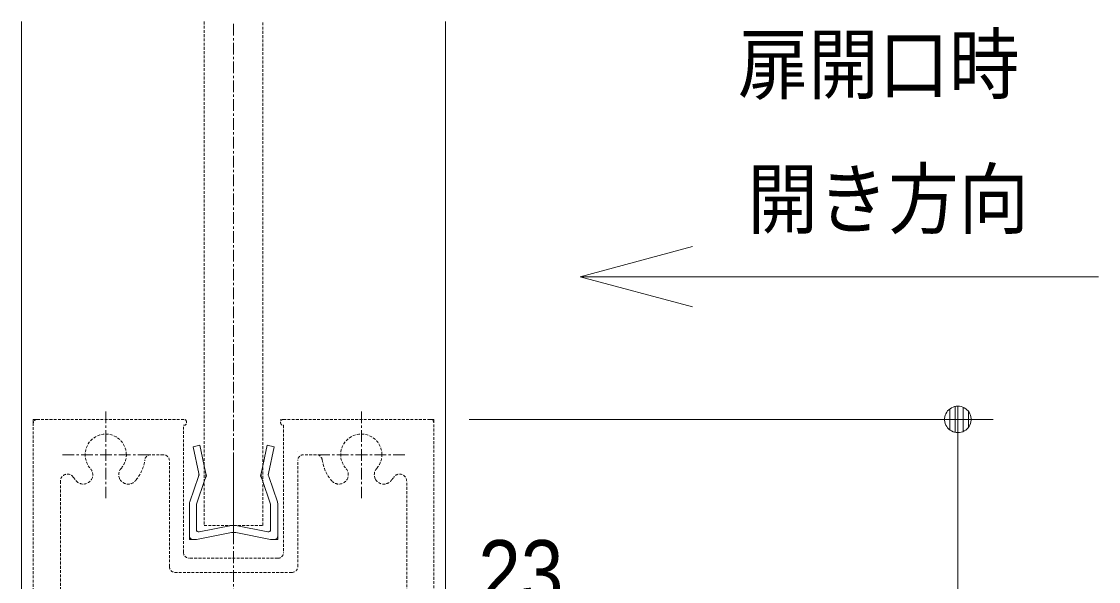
# Model space of a CAD drawing. Units: millimetres, scale not verified. Extents: x -4547 to 4547, y -2284 to 2284.
# Drawn here: x -3697.1 to -3239.9, y -1316.5 to -1078.7 of the extents above; entities that cross this region are included whole.
import ezdxf
from ezdxf.enums import TextEntityAlignment as Align

# ---------------------------------------------------------------- set-up
doc = ezdxf.new("R2010")
doc.units = ezdxf.units.MM
doc.header["$LTSCALE"] = 20
doc.linetypes.add('CHAIN1', pattern=[8, 5, -1, 1, -1])
doc.linetypes.add('DASHED1', pattern=[1.8, 1.2, -0.6])
for name, color, linetype, lineweight in [('0-0_3一般', 7, 'Continuous', 9), ('0-1_2寸法-2', 7, 'Continuous', 9), ('0-2_0', 7, 'Continuous', 9), ('0-3_2寸法-1', 7, 'Continuous', 9), ('0-4_2寸法-3', 7, 'Continuous', 9)]:
    doc.layers.add(name, color=color, linetype=linetype, lineweight=lineweight)
doc.styles.add('ＭＳ ゴシック', font='')
doc.styles.add('ＭＳ Ｐゴシック', font='')
doc.styles.get('ＭＳ ゴシック').set_extended_font_data('MS Gothic')
doc.styles.get('ＭＳ Ｐゴシック').set_extended_font_data('MS PGothic')

# ---------------------------------------------------------------- blocks, each defined once
blk = doc.blocks.new('グループ-102')
at = {"layer": '0-0_3一般'}
for p, q in [((-47130.1, -21573.3), (-47130.1, -29953.3)), ((-43530.1, -29953.3), (-43530.1, -21573.3)), ((-45615.1, -25173.3), (-45673.8, -25185.7)), ((-45673.8, -25185.7), (-45625.8, -25412.8)), ((-45567.1, -25400.3), (-45615.1, -25173.3)), ((-45045.1, -25173.3), (-45093.1, -25400.3)), ((-44986.4, -25185.7), (-45045.1, -25173.3)), ((-45034.4, -25412.8), (-44986.4, -25185.7)), ((-45330.1, -26005.3), (-45330.1, -25253.3)), ((-45623, -25425.9), (-45625.8, -25412.8)), ((-45623, -25425.9), (-45625.8, -25412.8)), ((-45560.1, -25433.3), (-45567.1, -25400.3)), ((-45560.1, -25433.3), (-45567.1, -25400.3)), ((-45100.1, -25433.3), (-45093.1, -25400.3)), ((-45100.1, -25433.3), (-45093.1, -25400.3)), ((-45037.2, -25425.9), (-45034.4, -25412.8)), ((-45037.2, -25425.9), (-45034.4, -25412.8)), ((-45628.8, -25438.1), (-45702.2, -25653.7)), ((-45628.8, -25438.1), (-45702.2, -25653.7)), ((-45645.1, -25673.3), (-45574.5, -25463.7)), ((-45645.1, -25673.3), (-45574.5, -25463.7)), ((-45623, -25425.9), (-45628.8, -25438.1)), ((-45623, -25425.9), (-45628.8, -25438.1)), ((-45560.1, -25433.3), (-45574.5, -25463.7)), ((-45560.1, -25433.3), (-45574.5, -25463.7)), ((-45100.1, -25433.3), (-45085.7, -25463.7)), ((-45100.1, -25433.3), (-45085.7, -25463.7)), ((-45085.7, -25463.7), (-45015.1, -25673.3)), ((-45085.7, -25463.7), (-45015.1, -25673.3)), ((-45037.2, -25425.9), (-45031.5, -25438.1)), ((-45037.2, -25425.9), (-45031.5, -25438.1)), ((-44958, -25653.7), (-45031.5, -25438.1)), ((-44958, -25653.7), (-45031.5, -25438.1)), ((-45705.1, -25666.6), (-45705.1, -25943.3)), ((-45705.1, -25666.6), (-45705.1, -25943.3)), ((-45645.1, -25673.3), (-45645.1, -25889.1)), ((-45645.1, -25673.3), (-45645.1, -25889.1)), ((-45015.1, -25673.3), (-45015.1, -25889.1)), ((-45015.1, -25673.3), (-45015.1, -25889.1)), ((-44955.1, -25943.3), (-44955.1, -25666.6)), ((-44955.1, -25943.3), (-44955.1, -25666.6)), ((-45348.8, -25855), (-45621.4, -25908.8)), ((-45348.8, -25855), (-45621.4, -25908.8)), ((-45311.4, -25855), (-45038.9, -25908.8)), ((-45311.4, -25855), (-45038.9, -25908.8)), ((-45705.1, -25973.3), (-45705.1, -25943.3)), ((-45705.1, -25973.3), (-45705.1, -25943.3)), ((-45348.8, -25915), (-45645.1, -25973.3)), ((-45348.8, -25915), (-45645.1, -25973.3)), ((-45311.4, -25915), (-45015.1, -25973.3)), ((-45311.4, -25915), (-45015.1, -25973.3)), ((-44955.1, -25973.3), (-44955.1, -25943.3)), ((-44955.1, -25973.3), (-44955.1, -25943.3)), ((-45705.1, -25973.3), (-45675.1, -25973.3)), ((-45705.1, -25973.3), (-45675.1, -25973.3)), ((-45675.1, -25973.3), (-45645.1, -25973.3)), ((-45675.1, -25973.3), (-45645.1, -25973.3)), ((-45015.1, -25973.3), (-44985.1, -25973.3)), ((-45015.1, -25973.3), (-44985.1, -25973.3)), ((-44955.1, -25973.3), (-44985.1, -25973.3)), ((-44955.1, -25973.3), (-44985.1, -25973.3))]:
    blk.add_line(p, q, dxfattribs=at)
at = {"layer": '0-0_3一般', "linetype": 'CHAIN1'}
blk.add_line((-45330.1, -32253.3), (-45330.1, -21573.3), dxfattribs=at)
at = {"layer": '0-0_3一般', "linetype": 'DASHED1'}
blk.add_lwpolyline([(-45580.1, -21573.3), (-45580.1, -25853.3), (-45080.1, -25853.3), (-45080.1, -21573.3)], dxfattribs=at)
at = {"layer": '0-0_3一般'}
for points in [[(-45567.1, -25400.3), (-45615.1, -25173.3), (-45673.8, -25185.7), (-45625.8, -25412.8)], [(-45034.4, -25412.8), (-44986.4, -25185.7), (-45045.1, -25173.3), (-45093.1, -25400.3)]]:
    blk.add_lwpolyline(points, dxfattribs=at)
for centre, radius, start, end in [((-45664.9, -25421), 40, 334.72228, 11.94418), ((-45664.9, -25421), 40, 334.72228, 11.94418), ((-45664.9, -25421), 100, 334.72228, 11.94418), ((-45664.9, -25421), 100, 334.72228, 11.94418), ((-44995.3, -25421), 100, 168.05582, 205.27772), ((-44995.3, -25421), 100, 168.05582, 205.27772), ((-44995.3, -25421), 40, 168.05582, 205.27772), ((-44995.3, -25421), 40, 168.05582, 205.27772), ((-45675.1, -25666.6), 30, 154.72228, 180), ((-45675.1, -25666.6), 30, 154.72228, 180), ((-44985.1, -25666.6), 30, 0, 25.27772), ((-44985.1, -25666.6), 30, 0, 25.27772), ((-45330.1, -25953.3), 100, 90, 100.76501), ((-45330.1, -25953.3), 100, 90, 100.76501), ((-45330.1, -25953.3), 100, 79.23499, 90), ((-45330.1, -25953.3), 100, 79.23499, 90), ((-45675.1, -25943.3), 30, 180, 270), ((-45675.1, -25943.3), 30, 180, 270), ((-45625.1, -25889.1), 20, 180, 280.76501), ((-45625.1, -25889.1), 20, 180, 280.76501), ((-45330.1, -26013.3), 100, 90, 100.76501), ((-45330.1, -26013.3), 100, 90, 100.76501), ((-45330.1, -26013.3), 100, 79.23499, 90), ((-45330.1, -26013.3), 100, 79.23499, 90), ((-45035.1, -25889.1), 20, 259.23499, 0), ((-45035.1, -25889.1), 20, 259.23499, 0), ((-44985.1, -25943.3), 30, 270, 0), ((-44985.1, -25943.3), 30, 270, 0)]:
    blk.add_arc(centre, radius, start, end, dxfattribs=at)
blk = doc.blocks.new('グループ-103')
at = {"layer": '0-0_3一般', "linetype": 'DASHED1'}
for p, q in [((-47030.1, -24953.3), (-47000.1, -24953.3)), ((-47030.1, -24953.3), (-47030.1, -24983.3)), ((-47000.1, -24953.3), (-45750.1, -24953.3)), ((-44930.1, -24953.3), (-44929.9, -24953.3)), ((-43660.1, -24953.3), (-44910.1, -24953.3)), ((-43630.1, -24953.3), (-43660.1, -24953.3)), ((-43630.1, -24953.3), (-43630.1, -24983.3)), ((-47030.1, -24983.3), (-47030.1, -30203.3)), ((-45755.1, -26083.3), (-45755.1, -25003.3)), ((-45750.1, -25003.3), (-45755.1, -25003.3)), ((-45730.1, -24973.3), (-45730.1, -24983.3)), ((-44930.1, -24973.3), (-44930.1, -24983.3)), ((-44910.1, -25003.3), (-44905.1, -25003.3)), ((-44905.1, -25003.3), (-44905.1, -26083.3)), ((-43630.1, -30203.3), (-43630.1, -24983.3)), ((-44785.1, -25223.3), (-44785.1, -25223.3)), ((-45925.1, -25253.3), (-46033.4, -25253.3)), ((-45875.1, -26203.3), (-45875.1, -25303.3)), ((-44785.1, -26203.3), (-44785.1, -25303.3)), ((-44626.9, -25253.3), (-44735.1, -25253.3)), ((-46800.1, -25477.8), (-46800.1, -27423.3)), ((-43860.1, -27423.3), (-43860.1, -25477.8)), ((-44955.1, -26133.3), (-45705.1, -26133.3)), ((-44835.1, -26253.3), (-45825.1, -26253.3)), ((-43890.1, -27453.3), (-46770.1, -27453.3)), ((-46800.1, -27603.3), (-46800.1, -28921.9)), ((-45829.8, -27573.3), (-46770.1, -27573.3)), ((-45829.8, -27573.3), (-45799.8, -27573.3)), ((-43860.1, -28921.9), (-43860.1, -27603.3)), ((-43872.4, -29001.9), (-43984, -29001.9)), ((-43888.9, -29404.7), (-43965, -29404.7)), ((-46800.1, -29484.7), (-46800.1, -30223.3)), ((-46275.1, -29526.3), (-46275.1, -29823.3)), ((-44385.1, -29526.3), (-44385.1, -29823.3)), ((-43860.1, -30223.3), (-43860.1, -29484.7)), ((-46475.1, -29557), (-46475.1, -30028.3)), ((-44185.1, -29557), (-44185.1, -30028.3)), ((-44860.1, -29803.3), (-45805.1, -29803.3)), ((-45830.1, -29853.3), (-46245.1, -29853.3)), ((-45830.1, -29828.3), (-45830.1, -29853.3)), ((-44830.1, -29833.3), (-44830.1, -29853.3)), ((-44415.1, -29853.3), (-44830.1, -29853.3)), ((-45360.1, -30053.3), (-46450.1, -30053.3)), ((-45360.1, -30053.3), (-45330.1, -30023.3)), ((-45300.1, -30053.3), (-45330.1, -30023.3)), ((-45330.1, -30235.9), (-45330.1, -30023.3)), ((-44210.1, -30053.3), (-45300.1, -30053.3)), ((-46830.1, -30253.3), (-46980.1, -30253.3)), ((-43680.1, -30253.3), (-43830.1, -30253.3))]:
    blk.add_line(p, q, dxfattribs=at)
at = {"layer": '0-0_3一般', "linetype": 'CHAIN1'}
for p, q in [((-46415.1, -24884.8), (-46415.1, -25621.8)), ((-44245.1, -24884.8), (-44245.1, -25621.8)), ((-46783.6, -25253.3), (-46046.6, -25253.3)), ((-44613.6, -25253.3), (-43876.6, -25253.3)), ((-46415.1, -28834.8), (-46415.1, -29571.8)), ((-44245.1, -28834.8), (-44245.1, -29571.8)), ((-46783.6, -29203.3), (-46046.6, -29203.3)), ((-44613.6, -29203.3), (-43876.6, -29203.3))]:
    blk.add_line(p, q, dxfattribs=at)
at = {"layer": '0-0_3一般', "linetype": 'DASHED1'}
blk.add_lwpolyline([(-43890.1, -27573.3), (-45799.8, -27573.3), (-45829.8, -27573.3)], dxfattribs=at)
for centre, radius, start, end in [((-47000.1, -24983.3), 30, 90, 180), ((-45750.1, -24973.3), 20, 0, 90), ((-44910.1, -24973.3), 20, 90, 180), ((-43660.1, -24983.3), 30, 0, 90), ((-45750.1, -24983.3), 20, 270, 0), ((-44910.1, -24983.3), 20, 180, 270), ((-46415.1, -25253.3), 175, 0, 221.71611), ((-44245.1, -25253.3), 175, 0, 221.71611), ((-46415.1, -25253.3), 175, 318.28389, 0), ((-46415.1, -25253.3), 335, 320.20818, 352.53791), ((-46033.4, -25303.3), 50, 90, 172.53791), ((-45925.1, -25303.3), 50, 360, 90), ((-44735.1, -25303.3), 50, 90, 180), ((-44626.9, -25303.3), 50, 7.46209, 90), ((-44245.1, -25253.3), 335, 187.46209, 221.71611), ((-44245.1, -25253.3), 175, 318.28389, 0), ((-46740.1, -25477.8), 60, 34.25889, 180), ((-46605.5, -25423), 80, 330, 41.71611), ((-46224.8, -25423), 80, 138.28389, 210), ((-44435.5, -25423), 80, 330, 41.71611), ((-44054.8, -25423), 80, 138.28389, 210), ((-43920.1, -25477.8), 60, 0, 145.74111), ((-46415.1, -25253.3), 335, 214.70253, 221.71611), ((-46605.5, -25423), 80, 221.71611, 330), ((-46224.8, -25423), 80, 210, 318.28389), ((-46415.1, -25253.3), 335, 318.28389, 320.20818), ((-46415.1, -25253.3), 335, 318.28389, 320.20818), ((-44435.5, -25423), 80, 221.71611, 330), ((-44054.8, -25423), 80, 210, 318.28389), ((-44245.1, -25253.3), 335, 318.28389, 320.20818), ((-44245.1, -25253.3), 335, 318.28389, 320.20818), ((-44245.1, -25253.3), 335, 320.20818, 325.29747), ((-45705.1, -26083.3), 50, 180, 270), ((-44955.1, -26083.3), 50, 270, 0), ((-45825.1, -26203.3), 50, 180, 270), ((-44835.1, -26203.3), 50, 270, 0), ((-46770.1, -27423.3), 30, 180, 270), ((-43890.1, -27423.3), 30, 270, 0), ((-46770.1, -27603.3), 30, 90, 180), ((-43890.1, -27603.3), 30, 0, 90), ((-46415.1, -29203.3), 335, 93.28389, 137.19933), ((-46429.7, -28948.7), 80, 345, 93.28389), ((-44230.5, -28948.7), 80, 86.71611, 195), ((-44245.1, -29203.3), 335, 42.80067, 86.71611), ((-46720.1, -28921.9), 80, 180, 317.73474), ((-46429.7, -28948.7), 80, 273.28389, 345), ((-44230.5, -28948.7), 80, 195, 266.71611), ((-43940.1, -28921.9), 80, 222.26526, 0), ((-46415.1, -29203.3), 175, 93.28389, 180), ((-44245.1, -29203.3), 175, 0, 86.71611), ((-46160.5, -29217.9), 80, 105, 176.71611), ((-46160.5, -29217.9), 80, 356.71611, 105), ((-44499.7, -29217.9), 80, 75, 183.28389), ((-44499.7, -29217.9), 80, 3.28389, 75), ((-46415.1, -29203.3), 175, 180, 356.71611), ((-46415.1, -29203.3), 335, 297.75899, 356.71611), ((-44245.1, -29203.3), 335, 183.28389, 242.24101), ((-44245.1, -29203.3), 175, 183.28389, 0), ((-46720.1, -29484.7), 80, 42.26526, 180), ((-46415.1, -29203.3), 335, 222.80067, 255.72505), ((-44245.1, -29203.3), 335, 284.27495, 317.19933), ((-43940.1, -29484.7), 80, 0, 137.73474), ((-46505.1, -29557), 30, 0, 75.72505), ((-46245.1, -29526.3), 30, 117.75899, 180), ((-44415.1, -29526.3), 30, 0, 62.24101), ((-44155.1, -29557), 30, 104.27495, 180), ((-45805.1, -29828.3), 25, 90, 180), ((-44860.1, -29833.3), 30, 0, 90), ((-46245.1, -29823.3), 30, 180, 270), ((-44415.1, -29823.3), 30, 270, 0), ((-46450.1, -30028.3), 25, 180, 270), ((-44210.1, -30028.3), 25, 270, 0), ((-46980.1, -30203.3), 50, 180, 270), ((-46830.1, -30223.3), 30, 270, 0), ((-43830.1, -30223.3), 30, 180, 270), ((-43680.1, -30203.3), 50, 270, 0)]:
    blk.add_arc(centre, radius, start, end, dxfattribs=at)
blk = doc.blocks.new('_Dot')
at = {"layer": '0-2_0'}
for p, q in [((-10, 0), (-20, 0)), ((9.78, 2), (-9.78, 2)), ((7.99, 6), (-7.99, 6)), ((9.16, -3.98), (-9.16, -3.98)), ((6, -7.98), (-6, -7.98))]:
    blk.add_line(p, q, dxfattribs=at)
for points in [[(10, 0), (9.92, 1.25), (9.69, 2.49), (9.3, 3.68), (8.76, 4.82), (8.09, 5.88), (7.29, 6.85), (6.37, 7.71), (5.36, 8.44), (4.26, 9.05), (3.09, 9.51), (1.87, 9.82), (0.63, 9.98), (-0.63, 9.98), (-1.87, 9.82), (-3.09, 9.51), (-4.26, 9.05), (-5.36, 8.44), (-6.37, 7.71), (-7.29, 6.85), (-8.09, 5.88), (-8.76, 4.82), (-9.3, 3.68), (-9.69, 2.49), (-9.92, 1.25), (-10, 0), (0, 0)], [(-10, 0), (-9.92, -1.25), (-9.69, -2.49), (-9.3, -3.68), (-8.76, -4.82), (-8.09, -5.88), (-7.29, -6.85), (-6.37, -7.71), (-5.36, -8.44), (-4.26, -9.05), (-3.09, -9.51), (-1.87, -9.82), (-0.63, -9.98), (0.63, -9.98), (1.87, -9.82), (3.09, -9.51), (4.26, -9.05), (5.36, -8.44), (6.37, -7.71), (7.29, -6.85), (8.09, -5.88), (8.76, -4.82), (9.3, -3.68), (9.69, -2.49), (9.92, -1.25), (10, 0), (0, 0)]]:
    blk.add_lwpolyline(points, close=True, dxfattribs=at)

msp = doc.modelspace()

# ---------------------------------------------------------------- linework, layer by layer
at = {"layer": '0-3_2寸法-1'}
for p, q in [((-3507.13, -1247.66), (-3284.63, -1247.66)), ((-3299.63, -1258.92), (-3299.63, -1501.41))]:
    msp.add_line(p, q, dxfattribs=at)
at = {"layer": '0-4_2寸法-3'}
msp.add_line((-3239.95, -1187.04), (-3459.95, -1187.04), dxfattribs=at)
msp.add_lwpolyline([(-3412.32, -1199.8), (-3459.95, -1187.04), (-3412.32, -1174.28)], dxfattribs=at)

# ---------------------------------------------------------------- block references
at = {"layer": '0-0_3一般', "xscale": 0.05, "yscale": 0.05}
for name in ['グループ-102', 'グループ-103']:
    msp.add_blockref(name, (-1340.62, 0), dxfattribs=at)
at = {"layer": '0-3_2寸法-1', "xscale": 0.5627563, "yscale": 0.5627563, "rotation": 90}
msp.add_blockref('_Dot', (-3299.63, -1247.66), dxfattribs=at)

# ---------------------------------------------------------------- texts
at = {"layer": '0-1_2寸法-2', "style": 'ＭＳ Ｐゴシック', "width": 0.9}
msp.add_text('23', height=27.57, dxfattribs=at).set_placement((-3503.22, -1334.81), align=Align.BOTTOM_LEFT)
at = {"layer": '0-4_2寸法-3', "style": 'ＭＳ ゴシック', "width": 0.9}
for s, p in [('扉開口時', (-3393.01, -1116.28)), ('開き方向', (-3388.95, -1173.53))]:
    msp.add_text(s, height=24.34, dxfattribs=at).set_placement(p, align=Align.BOTTOM_LEFT)

doc.saveas('drawing.dxf')
